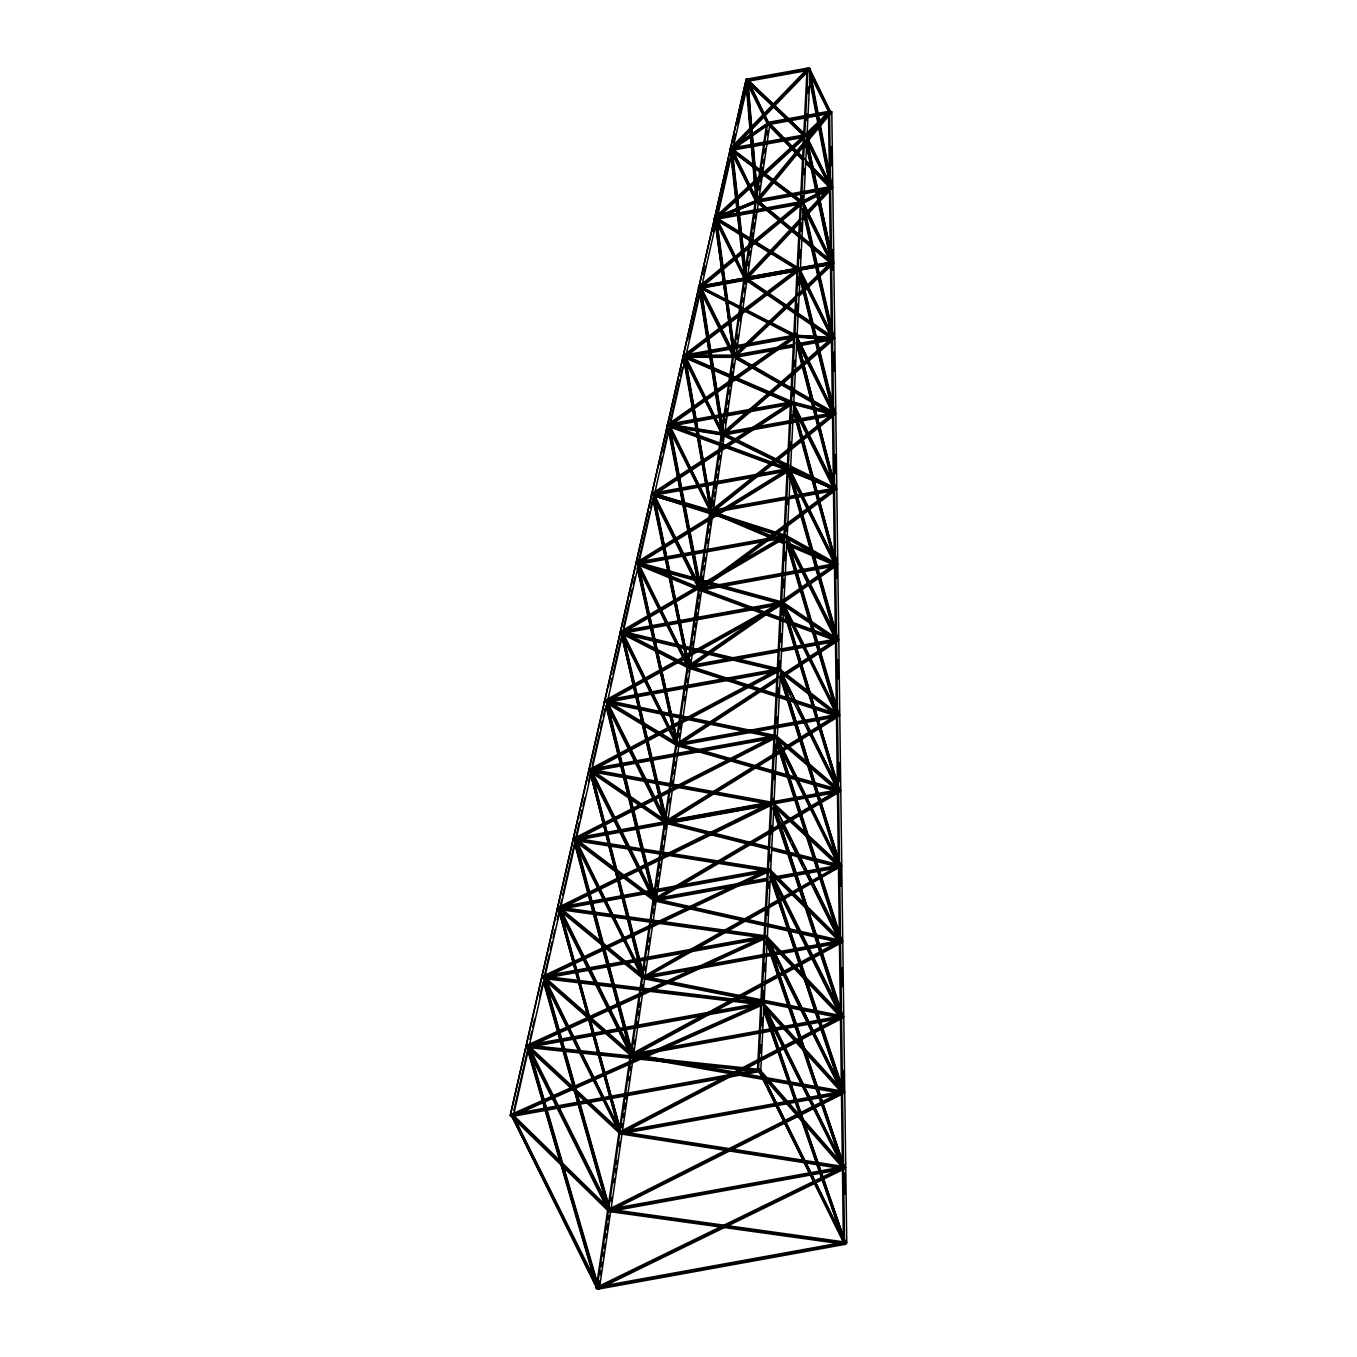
<?xml version="1.0" encoding="UTF-8"?>
<svg xmlns="http://www.w3.org/2000/svg" width="1357" height="1357" viewBox="0 0 1357 1357"><rect width="100%" height="100%" fill="white"/><g stroke="black" fill="none" stroke-linecap="round" stroke-linejoin="round"><path stroke-width="1.5" d="M806.991 69.478L808.077 67.85L810.316 68.715L760.785 1070.13L759.699 1071.759L757.46 1070.894L767.367 870.617L768.452 868.989L770.691 869.837L769.606 871.465M767.468 868.531L780.563 603.56L781.666 601.931L783.905 602.796M780.665 601.473L783.871 536.795L784.974 535.184L787.213 536.032L786.11 537.66M783.973 534.709L790.469 403.283L791.572 401.655L793.811 402.52L792.709 404.149M790.571 401.197L797.085 269.755L798.17 268.126L800.409 268.991M797.187 267.668L806.889 71.565M757.46 1070.894L758.546 1069.265L808.077 67.85M760.615 1052.981L761.04 1044.636M761.956 1025.858L762.38 1017.513M763.296 998.735L763.72 990.389M764.653 971.612L765.06 963.266M765.993 944.489L767.4 936.601L765.161 935.736L764.059 937.365M767.434 915.28L767.74 909.02M768.774 888.157L769.08 881.897M770.114 861.033L770.42 854.774M771.455 833.91L771.862 825.565M773.219 798.442L772.896 804.701L773.999 803.073L771.76 802.224L558.372 907.273L558.897 908.274L772.354 803.412L772.845 804.497M774.135 779.664L774.559 771.319M775.475 752.541L775.899 744.213M776.933 723.349L777.239 717.09M778.273 696.226L778.681 687.88M779.613 669.103L780.021 660.757M780.953 641.98L781.361 633.634M782.294 614.857L782.701 606.511M783.634 587.734L784.041 579.388M784.974 560.611L785.381 552.265M786.415 531.401L786.721 525.142M787.755 504.278L788.078 498.019M789.096 477.155L789.316 472.982M790.436 450.032L790.86 441.687M791.793 422.909L792.2 414.564M793.133 395.803L793.54 387.457M794.574 366.594L794.88 360.334M796.22 333.211L796.016 337.384L797.119 335.756L794.88 334.891L793.777 336.519M797.254 312.347L797.662 304.002M798.595 285.224L799.002 276.879M799.935 258.101L800.359 249.756M801.275 230.978L801.699 222.633M803.039 195.51L802.615 203.855L803.717 202.227L801.478 201.379L800.376 202.99M804.073 174.646L804.379 168.387M805.413 147.523L805.719 141.264M806.753 120.4L807.059 114.141M808.093 93.277L808.399 87.018M511.063 1116.065L512.607 1115.793L598.573 1288.472L597.029 1288.743L511.182 1114.86L558.422 1209.749M511.555 1115.386L511.691 1114.182L758.919 1069.367L759.326 1071.657L512.098 1116.472L511.555 1115.386L758.784 1070.571M512.098 1116.472L512.217 1115.267M526.72 1047.061L526.838 1045.857M558.049 909.054L558.168 907.867M589.498 769.86L589.379 771.064L589.362 769.69L590.889 769.385M605.544 701.382L605.663 700.178L778.731 668.797L778.596 670.002L605.544 701.382L606.087 702.451L779.139 671.087M620.709 633.057L620.827 631.853M636.484 562.85L636.365 564.054L637.909 563.766L689.492 667.39L638.977 564.461M636.874 563.376L636.993 562.171L785.33 535.286L785.211 536.49L636.874 563.376L637.417 564.444L783.684 537.932M597.029 1288.743L597.148 1287.556M597.538 1288.064L597.657 1286.86L844.885 1242.045L845.292 1244.335L598.064 1289.15L597.538 1288.064L844.766 1243.249M699.143 286.836L699.025 288.04L700.568 287.769M699.534 287.362L699.652 286.157L798.544 268.228L798.425 269.432L699.534 287.362L700.059 288.447L796.898 270.891M598.064 1289.15L598.2 1287.946M528.263 1046.79L609.938 1210.834L608.394 1211.122L608.513 1209.918M608.903 1210.427L609.022 1209.24L843.884 1166.647L844.308 1168.937L609.429 1211.513L608.903 1210.427L843.766 1167.851M546.159 985.64L619.759 1133.485L621.302 1133.197L544.988 978.482M632.158 1056.238L631.751 1053.965L660.876 1048.673M730.354 150.033L730.473 148.829M665.727 822.257L665.846 821.053L763.838 803.293M623.491 638.672L676.583 745.298L678.127 745.01L623.304 633.448M746.011 81.047L747.673 79.554M808.976 69.037L808.45 67.952L746.638 79.164L746.52 80.351L808.331 69.156M700.348 590.431L699.941 588.141L833.86 563.867M723.077 435.156L722.67 432.866L831.858 413.071M684.301 358.943L722.043 434.749L723.586 434.477L685.963 357.451M768.011 123.538L768.13 122.334L829.941 111.121L829.822 112.326L768.011 123.538L768.554 124.607M746.944 82.913L767.502 124.216L769.046 123.928L749.556 83.303M807.941 68.63L809.484 68.359L830.857 112.733L809.366 69.546M761.158 1074.574L758.309 1069.876L759.869 1069.621L845.801 1243.657L844.258 1243.928L758.41 1070.045M759.326 1071.657L759.445 1070.452M845.801 1243.657L759.954 1069.774L844.834 1166.918L844.902 1168.428L843.342 1168.682L763.94 1077.763M834.334 414.988L833.927 412.698M834.843 414.309L796.271 335.4L834.843 414.309L833.3 414.58L797.441 342.558M834.301 489.979L835.963 488.503L792.98 402.164M790.792 475.985L835.284 565.377L836.828 565.089L790.605 470.777M837.32 641.166L836.913 638.893M839.83 791.284L779.766 669.205L839.83 791.284L838.287 791.555L780.92 676.346M773.643 879.438L840.322 867.36L839.898 865.071L773.236 877.165M778.528 744.959L839.271 866.953L840.814 866.682L776.458 735.969M774.694 954.836L841.306 942.759L840.899 940.469M841.272 1017.75L842.934 1016.257L769.86 869.481M843.817 1092.86L766.552 936.245L843.817 1092.86L842.256 1093.148L767.723 943.42M764.398 1010.151L843.257 1168.53L844.8 1168.258L763.262 1003.01M845.292 1244.335L845.428 1243.131M842.714 1169.768L598.369 1289.048L596.215 1288.217L607.58 1210.58L608.631 1209.308L610.871 1210.156M608.173 1206.492L618.945 1132.942M619.844 1126.819L630.31 1055.305M630.903 1051.234L641.674 977.685L685.048 952.546M642.573 971.544L664.404 822.41M665.303 816.269L675.769 744.772M676.956 736.597L687.134 667.135M688.033 660.995L698.499 589.498L700.738 590.363M699.991 579.286L721.229 434.223L722.297 432.934L724.536 433.799L732.305 380.672M722.433 426.047L733.187 352.498M734.086 346.374L743.653 281.001M745.163 270.772L755.323 201.311L756.392 200.039L758.631 200.887M756.222 195.187L766.383 125.726M597.572 1284.892L631.361 1054.033L840.56 940.588L842.765 941.215L841.679 942.674M631.667 1051.98L654.091 898.758L838.524 789.825L837.456 791.216L838.355 860.321M654.396 896.723L665.167 823.156M665.456 821.121L687.897 667.898M699.262 590.261L688.203 665.846L690.425 666.711L679.365 742.296M710.627 512.624L699.567 588.209L701.79 589.074L690.73 664.659M711.221 508.536L733.662 355.297L735.901 356.162M733.95 353.261L767.757 122.401L769.996 123.25L762.804 172.288M599.048 1284.994L599.641 1280.906M600.54 1274.783L601.134 1270.695M601.745 1266.607L602.338 1262.519M603.237 1256.395L603.831 1252.307M604.425 1248.219L605.035 1244.132M605.934 1238.008L606.528 1233.92M607.122 1229.832L608.021 1223.709M608.615 1219.621L609.225 1215.533M611.312 1201.233L611.905 1197.145M614.009 1182.846L614.602 1178.758M615.501 1172.618L616.095 1168.547M616.689 1164.459L617.299 1160.371M619.386 1146.071L619.979 1141.983M622.083 1127.684L622.676 1123.596M623.575 1117.456L624.169 1113.385M624.763 1109.297L625.662 1103.156M626.272 1099.068L626.866 1094.997M628.953 1080.681L629.563 1076.61M630.445 1070.469L631.056 1066.381M633.142 1052.082L633.736 1047.994M634.347 1043.906L634.94 1039.835M637.027 1025.519L637.637 1021.448M638.519 1015.307L639.13 1011.219M639.724 1007.131L640.317 1003.06M642.421 988.744L643.014 984.656M645.101 970.357L645.711 966.269M648.103 949.934L648.697 945.846M649.291 941.758L649.884 937.67M653.48 913.159L654.074 909.071M654.685 904.983L654.685 899.759L839.118 790.741M656.177 894.772L656.771 890.684M657.365 886.596L658.264 880.472M658.857 876.385L659.468 872.297M660.062 868.209L660.655 864.121M662.759 849.821L663.352 845.733M664.252 839.61L664.845 835.522M665.744 829.398L666.338 825.31M591.058 770.946L665.167 821.63L666.728 821.256L667.542 817.135M669.629 802.835L670.222 798.747M672.326 784.448L672.919 780.36M673.818 774.236L674.412 770.148M675.023 766.06L675.616 761.972M679.195 737.462L679.806 733.374M680.4 729.286L681.299 723.145M684.59 700.687L685.183 696.599M686.082 690.459L686.676 686.371M687.27 682.3L687.88 678.212M688.779 672.071L690.425 666.711M689.967 663.912L690.56 659.824M692.664 645.525L693.257 641.437M694.156 635.297L694.75 631.209M695.361 627.138L695.954 623.05M696.853 616.909L697.447 612.821M698.041 608.75L698.94 602.61M699.534 598.522L700.144 594.434M702.231 580.134L702.824 576.047M703.723 569.923L704.334 565.835M704.928 561.747L705.521 557.659M707.608 543.36L708.218 539.272M709.117 533.148L709.711 529.06M710.305 524.972L710.898 520.884M713.002 506.585L713.901 500.462M714.494 496.374L715.088 492.286M715.699 488.198L716.292 484.11M717.191 477.986L717.785 473.898M718.379 469.81L718.973 465.722M719.872 459.599L720.482 455.511M721.381 449.388L721.975 445.3M722.569 441.212L723.468 435.088M725.266 422.824L725.859 418.736M726.758 412.613L727.352 408.525M727.946 404.437L728.556 400.349M729.455 394.225L730.049 390.137M730.643 386.05L731.236 381.962M732.135 375.838L732.746 371.75M733.34 367.662L733.933 363.574M736.037 349.275L736.919 343.151M737.529 339.063L738.123 334.975M740.21 320.676L740.82 316.588M742.907 302.289L743.5 298.201M744.399 292.077L744.993 287.989M745.604 283.901L746.197 279.813M748.284 265.514L748.894 261.426M749.793 255.303L750.387 251.215M752.473 236.898L753.084 232.827M753.678 228.739L754.577 222.599M755.17 218.511L755.764 214.44M759.36 189.912L759.954 185.824M760.548 181.736L761.158 177.665M762.04 171.525L762.651 167.437M763.245 163.349L763.838 159.278M764.737 153.137L765.331 149.049M767.434 134.75L768.028 130.662M622.541 1130.483L633.312 1056.933M633.906 1052.845L656.33 899.623M656.635 897.571L667.407 824.021M668 819.933L679.06 744.348L678.008 745.621M702.4 584.986L712.866 513.472M724.231 435.851L713.154 511.436L712.103 512.725M732.899 376.601L746.961 280.577M747.266 278.524L752.049 245.838M752.643 241.75L762.21 176.376M512.454 1116.574L510.249 1115.539L746.282 79.045L748.487 80.08L686.303 354.058M510.249 1115.539L746.282 79.045M513.845 1110.484L528.127 1047.57M529.959 1039.445L531.808 1031.337M532.724 1027.266L534.573 1019.158M539.645 996.835L542.868 982.621M544.7 974.513L549.314 954.208M550.23 950.154L552.078 942.029M552.994 937.975L554.843 929.867M557.15 919.707L558.982 911.599M559.915 907.528L561.747 899.42M562.663 895.366L575.114 840.56M576.03 836.506L579.252 822.291M580.185 818.237L582.017 810.112M582.95 806.058L584.782 797.95M588.463 781.7L590.312 773.592M592.161 765.467L599.523 733.001M600.456 728.946L602.287 720.821M603.22 716.767L605.052 708.642M610.124 686.32L611.973 678.212M612.889 674.141L621.642 635.585M623.491 627.46L629.478 601.083M630.394 597.029L632.243 588.904M633.159 584.85L635.008 576.725M638.689 560.492L649.749 511.793M650.665 507.722L652.513 499.613M660.333 465.112L662.182 456.987M663.098 452.933L668.628 428.575M670.019 422.485L679.687 379.875M680.603 375.821L682.452 367.696M683.368 363.642L684.301 359.571M688.898 339.284L700.416 288.549M703.638 274.335L705.487 266.226M713.324 231.725L716.089 219.546M717.005 215.492L729.896 158.667M733.594 142.417L735.426 134.309M737.733 124.166L747.419 81.539M513.998 1113.079L576.199 839.101L573.977 838.066L572.891 839.542M576.657 837.065L591.856 770.097L589.65 769.08L588.565 770.539M592.314 768.062L607.529 701.094L605.307 700.076L604.221 701.535M607.987 699.076L670.171 425.097L667.966 424.062L666.881 425.521M670.629 423.062L685.845 356.094L683.623 355.059L682.537 356.518M526.923 1046.077L528.195 1046.569M528.772 1048.588L598.488 1288.251L597.233 1287.776M608.598 1210.139L609.853 1210.597L543.852 977.549L542.291 977.803M763.567 1010.253L844.173 1243.707L845.699 1243.402L763.346 1003.23M559.813 907.85L621.218 1132.959L619.657 1133.197L558.253 908.104M844.699 1168.004L766.654 936.483L844.699 1168.004L843.172 1168.309M842.171 1092.894L844.037 1091.91L769.962 869.735M640.809 971.731L589.583 770.131M642.387 977.888L644.27 977.04L591.686 771.946M758.495 1070.588L759.157 1069.35L527.602 1045.178L526.94 1046.4L758.495 1070.588L759.072 1071.657L759.733 1070.436M842.697 1017.173L773.269 802.988L843.036 1016.529L841.153 1017.496M608.648 1210.444L609.31 1209.223L845.174 1242.045L845.004 1244.335L609.14 1211.53L608.648 1210.444L844.512 1243.249M845.004 1244.335L845.682 1243.131M843.494 1167.851L619.996 1132.79L620.488 1133.892L843.986 1168.937L844.19 1166.647L620.692 1131.585M765.789 935.838L765.077 937.059L558.236 908.393L558.948 907.171L765.789 935.838L766.366 936.907M631.836 1056.238L632.074 1053.948L669.34 1060.529M663.641 816.388L620.929 632.175M655.329 899.776L654.532 900.963L838.897 942.284M840.95 942.742L841.255 940.469M773.456 737.411L605.765 702.451L605.171 701.382L605.985 700.178L775.746 735.562L775.525 737.852M809.23 70.343L810.316 68.715M803.683 136.243L804.786 134.614L807.025 135.463M787.179 470.048L788.264 468.419L790.503 469.268M777.273 670.324L778.358 668.696L780.597 669.561L779.512 671.189M773.965 737.088L775.068 735.46L777.307 736.325M770.657 803.853L771.76 802.224L772.354 803.412M760.751 1004.129L761.854 1002.501L764.093 1003.366L762.99 1004.994M665.405 822.24L666.219 821.053L838.236 864.562M839.932 867.344L840.288 865.087M729.54 149.524L730.626 148.049L732.831 149.083M713.867 218.511L714.952 217.052L717.175 218.087M698.21 287.514L699.296 286.056L701.501 287.09M828.482 112.648L829.568 111.189L831.807 111.868L846.751 1242.808L845.665 1244.267L843.426 1243.572L844.512 1242.113L841.527 1015.935L843.766 1016.614M830.721 113.343L831.807 111.868M831.722 188.725L832.808 187.266M651.224 494.525L652.293 493.066L654.515 494.084M832.723 264.123L833.809 262.664L831.553 261.986L830.467 263.445L831.298 326.274M635.551 563.528L636.637 562.069L638.842 563.087M833.724 339.521L834.792 338.063L832.553 337.384L831.468 338.843L832.333 403.758M619.895 632.532L620.98 631.073L623.185 632.091M834.708 414.92L835.793 413.461L833.554 412.765L832.469 414.224L833.351 481.243M835.708 490.318L836.794 488.842M557.235 908.545L558.321 907.07L560.526 908.104L559.44 909.563M836.709 565.699L837.795 564.241M541.579 977.532L542.647 976.073L544.869 977.108L543.784 978.567M525.905 1046.535L526.991 1045.077L529.196 1046.111M837.693 641.098L838.779 639.639L836.54 638.96L837.506 712.255M838.694 716.496L839.779 715.037L837.54 714.359L836.455 715.817L837.337 782.836M839.695 791.894L840.78 790.436M841.662 942.623L840.56 940.588L839.44 941.995L840.356 1011.118M844.766 1092.012L609.174 1210.342L609.751 1211.411M844.682 1168.869L845.767 1167.41L843.511 1166.732L842.426 1168.19L843.375 1239.399M838.338 714.308L837.422 715.461L688.084 666.949L688.559 668.034L722.416 679.043M756.748 201.43L756.07 200.378L803.972 142.231M806.635 138.991L817.27 126.065M823.92 117.991L829.246 111.528L830.823 111.376L831.061 112.97L806.262 136.565M756.07 200.378L757.206 200.785L804.65 143.265M807.754 139.398L830.365 111.936L831.044 112.987M759.208 200.225L804.447 145.301M808.433 140.45L829.721 114.616M766.688 123.674L767.757 122.401M768.927 124.539L769.996 123.25M732.593 356.586L733.662 355.297M653.039 900.047L654.091 898.758M621.184 1133.807L622.235 1132.518L599.506 1287.793L597.267 1286.945L596.215 1288.217M837.371 638.91L836.879 641.149M837.15 715.834L839.084 715.02L786.5 536.015M746.197 276.404L799.85 219.291M802.75 216.204L830.297 186.876M745.807 278.473L829.89 188.928M747.911 277.981L800.104 222.412M803.005 219.325L829.093 191.524M730.778 149.558L730.388 148.473L807.856 68.257M733.696 146.539L755.628 123.843M771.709 107.186L795.1 82.981M807.602 70.343L731.593 149.033L730.388 148.473M733.442 148.625L807.992 71.446M791.47 335.315L698.991 287.345L700.093 286.208L793.794 334.076M734.968 354.092L831.332 262.223L832.944 263.886M733.442 355.551L734.408 356.145L795.592 297.828M798.662 294.91L830.772 264.293M749.369 342.015L766.196 325.985M778.426 314.315L795.253 298.269M807.5 286.615L824.327 270.569M738.106 354.296L796.237 298.879M799.29 295.962L831.417 265.344M807.347 132.375L829.229 111.562L830.365 111.936M830.823 111.376L806.024 134.971L804.43 135.14M806.143 135.361L810.519 131.188M822.189 120.094L828.024 114.548M834.47 412.782L833.351 413.817L733.458 356.348L734.595 355.313L832.655 411.731M718.26 215.678L726.012 208.571M733.764 201.464L743.042 192.948M747.69 188.674L758.546 178.734M766.281 171.627L775.576 163.094M780.224 158.82L791.063 148.88M798.815 141.773L803.463 137.498M806.109 136.718L805.702 135.632L715.868 218.07L714.749 217.425L804.582 134.988L806.38 135.683M717.836 217.748L804.565 138.143M730.897 150.356L730.253 149.304L731.457 148.235L800.647 200.293M802.326 201.548L801.122 202.617L730.253 149.304M722.111 433.137L832.367 337.588L833.283 338.249L723.027 433.816M729.133 428.659L735.528 423.13M740.311 418.974L745.112 414.818M749.895 410.662L756.29 405.115M761.09 400.96L765.874 396.804M770.674 392.648L777.069 387.118M781.869 382.962L786.653 378.807M794.642 371.886L797.848 369.104M801.037 366.339L807.432 360.792M810.621 358.027L817.016 352.498M821.816 348.342L826.6 344.186M725.249 433.494L832.299 340.709M699.55 287.497L699.126 286.395L801.325 201.718L802.343 202.414M800.732 203.771L700.144 287.107L699.126 286.395M702.214 286.853L801.156 204.856M712.442 509.435L833.402 412.952L834.86 414.75M711.628 511.487L834.25 413.681M716.377 507.84L721.347 503.888M724.655 501.242L727.963 498.596M731.287 495.95L734.595 493.303M737.92 490.657L741.227 488.028M744.535 485.382L747.86 482.736M757.8 474.797L771.047 464.23M777.68 458.937L780.987 456.308M784.312 453.662L787.62 451.016M797.56 443.077L800.884 440.448M804.192 437.802L807.5 435.156M810.824 432.51L814.132 429.864M820.764 424.588L832.367 415.327M712.238 512.556L833.198 416.073M687.304 353.923L700.789 343.694M709.202 337.299L729.421 321.948M742.907 311.737L763.126 296.386M771.539 289.991L796.813 270.823M688.253 354.669L797.763 271.587M706.2 583.357L699.449 588.361L700.229 589.142L835.217 489.097M712.951 578.353L832.74 489.572M704.215 587.717L770.03 538.933M773.388 536.439L834.131 491.421M830.925 260.697L757.41 200.09L756.12 201.023L831.298 262.97L832.57 262.037L832.977 263.139M668.322 425.453L667.865 424.351L794.778 335.179L796.118 337.079M793.947 337.198L668.747 425.165L667.865 424.351M672.631 423.842L794.388 338.283M736.953 144.012L768.842 122.503L830.162 185.18M733.374 147.15L768.842 122.503L769.215 123.589M737.428 145.572L766.145 125.607M733.849 148.71L769.317 124.064L768.842 122.503L767.468 123.351L767.858 124.454M688.118 665.965L760.921 615.433M764.381 613.025L774.796 605.799M779.987 602.186L835.454 563.681M688.847 666.796L770.318 610.243M784.176 600.625L836.183 564.512M692.918 665.456L777.849 606.494M783.057 602.881L836.794 565.581M791.504 401.926L652.225 493.337L653.039 494.185L792.318 402.775M657.025 492.964L791.012 405.031M678.534 742.449L778.562 676.973M783.837 673.53L834.725 640.216M777.493 678.975L677.465 744.45L678.059 745.519L776.34 681.197M782.752 675.532L837.167 639.927L837.761 640.996M679.128 743.5L751.083 696.412M756.358 692.969L759.869 690.662M765.127 687.219L775.661 680.332M782.684 675.735L787.942 672.292M793.2 668.848L798.476 665.405M803.734 661.962L807.245 659.655M812.504 656.211L833.571 642.421M781.598 677.754L835.997 642.149M778.986 752.032L666.066 822.105L665.439 821.206L837.506 714.444L838.134 715.343L782.582 749.81M668.458 822.071L836.93 717.514M637.061 563.409L636.586 562.324L788.23 468.674L789.452 470.642M788.977 469.556L637.349 563.206L636.586 562.324M641.386 562.086L787.671 471.744M658.891 898.69L837.897 792.878M627.596 630.123L784.312 538.492M688.728 950.46L765.976 906.798M769.656 904.712L839.542 865.206L840.678 867.225L840.933 886.138M840.085 866.156L643.303 977.396L642.743 976.463L644.965 977.261L643.913 978.533L765.28 909.852M645.186 976.48L648.85 974.411M654.379 971.29L667.254 964.013M670.918 961.926L681.96 955.684M687.473 952.58L698.516 946.338M702.197 944.251L713.222 938.009M716.903 935.94L722.416 932.819M726.097 930.732L729.778 928.663M733.458 926.577L744.484 920.334M748.165 918.265L775.763 902.659M781.276 899.555L797.831 890.192M801.495 888.106L807.025 884.985M812.538 881.88L816.219 879.794M821.731 876.673L838.287 867.31M768.961 907.765L841.781 865.834L839.525 865.138L838.439 866.597L839.338 933.616M605.307 700.297L781.666 602.169L782.327 603.102L605.968 701.23L605.307 700.297L605.782 701.399M611.956 699.262L780.97 605.222M761.481 984.741L631.921 1055.051L632.515 1056.119M841.069 941.554L765.195 982.739L781.903 973.8M641.25 1050.131L672.716 1033.05M676.414 1031.049L687.507 1025.027M696.769 1020.006L702.315 1016.987M711.577 1011.966L717.124 1008.946M726.385 1003.926L737.496 997.904M744.891 993.884L757.851 986.861M785.618 971.799L793.014 967.778M800.409 963.758L815.218 955.718M818.933 953.717L830.026 947.695M634.364 1055.118L839.813 943.641M596.368 768.35L777.612 671.952M620.064 1131.704L841.561 1015.986M626.272 1129.838L650.665 1117.082M654.43 1115.132L665.693 1109.246M675.074 1104.344L699.483 1091.588M714.494 1083.734L731.389 1074.914M735.155 1072.946L738.903 1070.995M742.652 1069.028L753.915 1063.142M763.312 1058.239L787.705 1045.484M802.733 1037.647L819.628 1028.827M823.377 1026.859L827.125 1024.891M836.523 1019.989L840.271 1018.021M626.764 1130.822L731.881 1075.897M737.513 1072.963L840.763 1019.005M802.954 200.972L830.23 186.944M801.02 202.838L828.652 189.505M574.588 839.271L775.678 736.647L775.101 735.664L574.011 838.287L575.08 840.356M580.711 837.473L776.153 737.733M626.255 1201.844L635.687 1197.095M645.118 1192.328L694.156 1167.597M703.588 1162.847L713.019 1158.081M733.764 1147.615L737.529 1145.715M746.961 1140.966L762.057 1133.349M771.488 1128.583L780.92 1123.833M790.351 1119.067L797.899 1115.267M801.665 1113.368L839.389 1094.336M615.399 1208.561L798.357 1116.268M802.123 1114.368L841.73 1094.387M559.389 909.36L770.946 805.43M844.02 1167.766L597.792 1287.98L597.351 1286.962L843.596 1166.749L844.597 1168.835M607.41 1283.417L616.875 1278.786M626.34 1274.172L645.287 1264.928M654.753 1260.297L664.218 1255.666M673.7 1251.052L698.312 1239.026M707.794 1234.412L717.259 1229.781M728.624 1224.235L736.206 1220.537M739.989 1218.688L764.619 1206.661M774.084 1202.048L783.549 1197.417M798.713 1190.021L811.961 1183.541M827.125 1176.146L836.591 1171.532M543.716 978.363L767.604 872.178M699.262 287.328L700.449 287.277M721.89 434.206L723.858 433.816L701.162 289.177M528.043 1047.383L764.296 938.925M762.888 1004.808L512.369 1116.387L511.419 1114.267L761.956 1002.687L762.397 1003.722L511.86 1115.301M720.211 215.339L757.511 200.124L757.935 201.718L722.128 216.56M719.838 215.763L757.511 200.124M724.401 215.373L756.426 202.074L756.019 200.497M833.13 414.122L835.132 413.58L799.748 269.11L797.746 269.653M731.694 148.337L730.202 148.71L730.677 150.271M830.094 187.775L832.197 187.537L809.705 68.97M804.311 136.039L805.821 135.666M714.562 217.697L716.055 217.324M700.433 286.327L698.923 286.683L699.279 288.278M803.073 202.38L834.165 338.215L832.112 338.673L802.445 209.012M683.266 355.67L684.793 355.33L685.115 356.942M689.271 356.942L735.155 357.01L734.832 355.398L697.871 355.687M667.627 424.673L669.137 424.334M675.701 426.946L723.773 434.647L723.485 433.036L717.802 432.713M651.971 493.677L653.497 493.337M787.857 470.031L789.384 469.709L837.659 640.08M637.841 562.358L636.331 562.68L636.552 564.275L638.078 563.935L701.026 589.922L699.5 590.244L640.368 565.835M699.279 588.65L700.789 588.327L641.657 563.918M784.567 536.829L786.093 536.507L838.677 715.512M622.201 631.361L620.675 631.683L620.878 633.261M622.405 632.939L689.644 667.542L689.441 665.965L687.914 666.287L680.451 662.453M781.276 603.611L782.802 603.288M605.018 700.687L606.545 700.365M605.205 702.264L606.732 701.942L678.263 745.18L678.093 743.619L610.124 702.536M678.263 745.18L676.753 745.502L606.986 703.333M774.677 737.173L776.221 736.851M771.387 803.955L772.913 803.632M559.576 907.392L558.049 907.714L558.185 909.241M642.489 976.853L644.015 976.531L644.151 978.075L559.712 908.936M631.141 1054.491L632.667 1054.185L545.514 977.786M544.089 979.635L631.242 1056.017L632.786 1055.712L544.038 977.939M528.263 1045.416L526.737 1045.721L526.838 1047.231M512.607 1114.419L511.08 1114.725L511.165 1116.234L608.513 1211.275L608.411 1209.766L609.938 1209.46L514.116 1115.878M511.165 1116.234L512.709 1115.929L610.039 1210.97M529.824 1046.858L621.302 1131.823L621.404 1133.332L619.878 1133.655L529.942 1050.114M715.105 222.633L733.645 356.433M799.816 268.296L831.247 262.342M799.426 268.465L832.825 262.138L833.045 263.767L799.646 270.077M704.588 285.547L746.18 277.761L746.537 279.355L702.875 287.531M749.115 81.064L806.804 70.615M830.976 111.528L829.432 111.8L812.622 78.011M770.606 124.233L828.296 113.784M739.752 147.743L743.873 146.997M747.995 146.251L752.117 145.504M762.413 143.638L766.535 142.892M770.657 142.146L774.779 141.399M778.901 140.653L783.023 139.907M793.319 138.041L797.441 137.278M733.458 150.067L803.497 137.362M828.873 186.893L756.765 199.971L756.646 201.158L830.806 187.724M757.189 202.244L800.443 194.407M804.565 193.661L825.175 189.912M717.785 219.071L798.137 204.5M745.4 277.591L794.846 268.635M798.968 267.889L831.926 261.918L831.807 263.122L800.901 268.72M745.281 278.796L755.578 276.93M758.292 276.438L763.821 275.437M774.118 273.571L778.24 272.825M788.536 270.959L792.658 270.213M747.877 279.508L795.27 270.925M799.375 270.179L828.228 264.937M686.455 357.078L793.591 337.656M793.777 344.407L734.035 355.229L733.916 356.433L793.658 345.611M797.899 343.66L832.927 337.299L832.808 338.504L799.85 344.491M734.459 357.519L794.201 346.68M800.376 345.56L829.229 340.336M791.928 401.757L668.322 424.164L668.204 425.369L791.81 402.961M670.799 426.081L790.283 404.42M722.552 434.07L833.809 413.902M725.147 434.783L832.282 415.361M657.195 494.711L782.87 471.914M711.305 510.503L785.482 497.069M789.587 496.323L832.859 488.469M711.187 511.708L834.792 489.3L835.335 490.386M713.782 512.42L719.956 511.301M724.078 510.554L833.283 490.759M699.822 589.345L835.793 564.699L836.336 565.767L704.47 589.684M699.313 590.024L700.857 589.752L654.498 496.628M621.743 633.448L778.324 605.069M688.576 665.778L834.86 639.266M688.457 666.982L836.794 640.097M688.983 668.068L777.578 652.005M781.7 651.258L833.215 641.912M605.035 702.061L606.579 701.773L665.829 820.764M677.211 743.415L837.914 714.291L837.795 715.478L753.322 730.795M749.2 731.542L677.092 744.62L677.618 745.705L836.268 716.937M594.587 770.708L775.848 737.852M768.011 802.53L838.897 789.672M669.9 821.494L680.315 819.611M684.488 818.848L694.92 816.965M699.076 816.202L703.248 815.455M713.68 813.555L717.853 812.809M722.026 812.046L732.441 810.163M736.614 809.4L763.72 804.497M772.065 802.971L838.779 790.877L839.321 791.962M678.771 821.07L697.532 817.66M701.705 816.914L712.137 815.014M716.309 814.268L764.262 805.566M772.591 804.056L835.149 792.709M581 839.321L766.298 805.736M559.084 909.461L767.146 871.737M654.481 898.69L739.904 883.203M744.06 882.44L766.976 878.284M654.362 899.895L766.858 879.489M773.117 878.369L839.779 866.275M654.888 900.963L731.983 887.003M736.156 886.24L767.4 880.574M543.428 978.465L763.855 938.501M838.813 940.842L643.116 976.328L642.997 977.532L840.78 941.673M840.271 942.352L841.815 942.063L773.066 802.564L840.831 865.308L840.933 866.869L839.372 867.123L774.677 807.211M649.782 977.481L693.495 969.543M697.668 968.796L770.522 955.582M527.771 1047.468L762.634 1004.892M665.032 1047.926L839.813 1016.24M631.633 1055.169L841.764 1017.072L842.307 1018.14L657.127 1051.709M631.124 1055.848L632.667 1055.559L559.593 908.783M636.331 1055.492L650.885 1052.845M758.292 1071.25L759.835 1070.978M620.386 1131.602L842.884 1091.265M839.152 1094.302L620.794 1133.875L620.268 1132.807L842.765 1092.47L843.308 1093.538M758.376 1071.385L759.937 1071.131L844.902 1168.428M557.948 908.783L559.508 908.528L621.218 1132.959M842.918 1017.648L766.552 937.636L766.468 936.093L842.833 1016.122L842.918 1017.648L841.357 1017.903L769.317 942.403M631.022 1055.542L632.583 1055.305L575.164 839.525M589.26 770.742L590.838 770.505L643.947 977.651M604.934 701.722L606.494 701.484L655.295 899.996L653.735 900.234M776.357 735.799L839.83 789.91L839.949 791.487L838.389 791.725L776.492 738.954M620.59 632.701L622.151 632.447L666.66 822.342M781.378 602.508L782.955 602.271L837.829 639.113M651.903 494.627L653.463 494.406L689.39 667.016L654.261 496.034L680.552 503.651M786.246 535.506L836.828 563.715L836.981 565.326L835.42 565.547L786.636 538.339M667.559 425.589L669.137 425.369M789.537 468.742L835.827 488.316L835.997 489.928L790.062 471.388M699.177 589.566L700.755 589.345L669.527 427.438M733.255 356.518L734.832 356.314L716.394 220.326M744.382 276.726L730.202 149.372L731.779 149.185M744.62 278.813L746.604 278.66L732.407 151.305M747.453 80.114L745.858 80.3L804.379 135.836L805.651 134.818L747.147 79.266L746.248 80.47M746.384 86.543L755.985 201.107L757.969 201.107L748.012 82.37M691.035 355.347L734.832 355.398M687.762 357.281L733.645 357.349M796.644 335.552L800.834 335.824M805.023 336.078L823.869 337.231M828.058 337.486L832.248 337.74M796.847 337.181L832.452 339.369M530.282 1046.468L534.488 1046.909M542.919 1047.791L549.229 1048.435M557.642 1049.317L561.866 1049.758M570.279 1050.64L574.486 1051.081M582.916 1051.963L589.226 1052.625M595.536 1053.286L599.743 1053.711M608.173 1054.593L614.484 1055.254M622.914 1056.136L627.121 1056.577M633.431 1057.239L637.637 1057.68M648.171 1058.782L652.378 1059.206M660.791 1060.088L665.015 1060.529M673.428 1061.411L679.738 1062.073M686.065 1062.735L692.375 1063.396M698.685 1064.058L705.012 1064.719M713.426 1065.584L717.632 1066.025M726.063 1066.907L730.27 1067.348M738.683 1068.23L745.01 1068.892M751.32 1069.553L755.527 1069.995M527.517 1047.485L752.762 1070.995M556.37 978.753L560.56 979.262M566.819 980.008L570.992 980.517M577.251 981.264L583.51 982.027M589.786 982.773L593.959 983.282M600.218 984.046L604.391 984.537M610.65 985.301L616.926 986.047M623.185 986.81L627.358 987.302M633.617 988.066L637.79 988.574M656.584 990.831L660.757 991.339M669.12 992.34L673.293 992.849M679.552 993.595L683.724 994.104M689.984 994.851L696.26 995.614M702.519 996.377L706.692 996.869M712.951 997.632L717.124 998.124M723.383 998.888L729.659 999.634M735.918 1000.397L740.091 1000.906M746.35 1001.653L750.523 1002.161M543.156 978.482L758.19 1004.401M567.888 909.394L572.06 909.987M578.336 910.852L582.509 911.429M586.699 912.006L592.958 912.871M597.131 913.448L601.321 914.024M607.58 914.906L611.77 915.483M615.942 916.06L620.115 916.637M626.391 917.502L630.564 918.078M636.84 918.96L641.013 919.537M647.289 920.402L651.462 920.979M655.635 921.556L659.824 922.132M666.083 923.014L670.256 923.591M674.446 924.168L680.705 925.033M695.344 927.068L699.517 927.645M705.776 928.51L709.965 929.087M714.138 929.664L718.311 930.24M724.587 931.123L728.76 931.699M735.036 932.564L739.209 933.141M743.399 933.718L747.571 934.294M753.83 935.177L758.02 935.753M558.813 909.478L759.394 937.263M611.905 1210.597L616.078 1211.173M622.337 1212.055L626.51 1212.632M630.683 1213.209L634.855 1213.786M641.115 1214.668L647.391 1215.533M651.564 1216.109L655.736 1216.703M661.995 1217.568L666.168 1218.145M670.341 1218.739L674.514 1219.315M680.773 1220.18L684.963 1220.757M689.135 1221.351L693.308 1221.928M701.654 1223.081L705.827 1223.675M709.999 1224.251L714.172 1224.828M728.794 1226.864L732.967 1227.44M739.226 1228.322L743.399 1228.899M749.658 1229.764L753.83 1230.341M760.09 1231.223L764.279 1231.8M768.452 1232.377L772.625 1232.97M778.884 1233.835L783.057 1234.412M787.23 1234.989L791.402 1235.582M797.662 1236.448L801.851 1237.024M808.11 1237.906L812.283 1238.483M826.888 1240.519L831.061 1241.095M625.373 1133.332L629.546 1133.994M633.719 1134.639L637.892 1135.3M642.082 1135.945L646.254 1136.606M650.427 1137.268L654.617 1137.912M660.876 1138.896L665.049 1139.558M669.238 1140.219L673.411 1140.864M685.947 1142.831L690.119 1143.493M694.292 1144.138L698.482 1144.799M702.655 1145.461L706.827 1146.105M711 1146.767L715.19 1147.411M719.363 1148.073L723.535 1148.734M738.157 1151.024L742.347 1151.686M746.52 1152.33L750.692 1152.992M754.865 1153.637L759.055 1154.298M763.228 1154.96L767.4 1155.604M779.936 1157.572L784.109 1158.233M788.298 1158.895L792.471 1159.54M798.73 1160.523L802.92 1161.185M807.093 1161.829L811.265 1162.491M823.801 1164.459L827.974 1165.12M832.163 1165.765L836.336 1166.426M673.326 425.012L723.485 433.036M675.99 426.013L688.525 428.015M692.715 428.693L696.887 429.355M701.077 430.033L705.25 430.695M709.44 431.373L713.612 432.035M670.002 426.607L674.192 427.285M678.364 427.947L722.263 434.986M581.491 840.237L585.664 840.899M589.854 841.561L594.027 842.239M598.216 842.901L602.389 843.562M606.579 844.224L610.769 844.885M614.942 845.564L619.131 846.225M623.304 846.887L627.494 847.548M631.667 848.21L635.856 848.871M648.409 850.873L652.581 851.534M656.771 852.196L660.944 852.875M675.582 855.198L679.772 855.86M683.945 856.521L688.135 857.183M692.324 857.845L696.497 858.523M700.687 859.185L704.86 859.846M709.049 860.508L713.222 861.169M717.412 861.848L721.602 862.509M725.774 863.171L729.964 863.832M734.137 864.494L738.327 865.155M742.5 865.834L746.689 866.495M574.469 840.458L762.668 870.38M673.479 1061.276L679.687 1062.361M683.826 1063.091L741.787 1073.336M745.926 1074.066L762.481 1077M766.62 1077.729L841.153 1090.892M636.704 1055.78L640.843 1056.509M659.485 1059.8L663.624 1060.529M698.804 1066.738L702.943 1067.467M707.082 1068.213L711.221 1068.943M715.36 1069.672L725.724 1071.504M738.14 1073.692L742.279 1074.422M752.626 1076.254L756.765 1076.983M775.39 1080.274L779.546 1081.003M783.684 1081.733L787.823 1082.462M798.17 1084.294L802.309 1085.023M806.448 1085.753L810.587 1086.499M820.934 1088.314L825.073 1089.043M829.212 1089.79L833.351 1090.519M631.344 1055.152L641.691 1056.984M647.9 1058.087L654.125 1059.189M660.333 1060.275L842.493 1092.453L842.985 1093.538M633.906 1056.611L640.114 1057.714M648.409 1059.172L652.547 1059.902M656.686 1060.631L731.202 1073.794M737.411 1074.897L838.847 1092.809M601.236 772.133L605.375 772.879M609.514 773.626L619.861 775.509M623.999 776.272L628.138 777.018M632.277 777.782L636.416 778.528M646.763 780.411L650.902 781.157M661.249 783.04L665.388 783.803M675.735 785.686L679.874 786.432M684.013 787.196L688.152 787.942M692.291 788.705L702.638 790.588M706.793 791.335L710.932 792.081M721.279 793.964L725.418 794.727M735.765 796.61L739.904 797.356M750.251 799.239L754.39 800.002M758.529 800.749L762.668 801.512M590.108 771.455L768.096 803.853M840.17 1015.443L643.455 976.328L642.692 977.515L841.476 1017.055L841.968 1018.14M650.156 978.651L672.936 983.18M677.075 983.995L687.422 986.064M697.786 988.117L708.133 990.186M724.706 993.477L728.845 994.291M751.625 998.82L755.764 999.651M772.32 1002.942L776.458 1003.773M826.159 1013.662L830.297 1014.476M643.184 978.601L835.759 1016.919M614.857 702.96L618.996 703.825M623.134 704.69L637.62 707.709M654.193 711.17L676.956 715.919M693.529 719.363L708.015 722.382M712.154 723.247L716.292 724.112M720.431 724.977L728.709 726.707M732.865 727.573L741.143 729.286M745.281 730.151L768.045 734.9M605.171 701.382L774.932 736.783M654.837 898.69L839.203 940.011M657.382 900.234L663.522 901.608M667.61 902.524L675.82 904.373M679.908 905.289L688.101 907.121M692.206 908.037L700.399 909.885M704.487 910.801L712.679 912.633M722.925 914.923L731.118 916.772M735.223 917.688L743.415 919.52M747.503 920.436L761.854 923.659M770.047 925.491L790.537 930.088M800.766 932.378L808.976 934.21M825.361 937.891L833.554 939.722M654.057 899.878L840.475 941.656M624.305 632.735L636.569 635.67M640.657 636.637L648.833 638.604M652.921 639.571L665.184 642.506M669.272 643.489L677.448 645.44M681.536 646.407L687.677 647.883M697.888 650.325L716.292 654.719M720.38 655.702L732.644 658.637M736.732 659.604L744.908 661.571M748.996 662.538L761.26 665.473M765.348 666.457L773.524 668.407M621.404 633.448L774.711 670.104M672.851 823.699L681.044 825.768M685.132 826.803L701.518 830.959M721.992 836.133L734.29 839.237M738.378 840.271L750.658 843.375M754.763 844.41L767.044 847.531M787.518 852.705L793.658 854.248M797.763 855.3L810.044 858.404M818.237 860.474L830.518 863.578M669.493 823.275L767.791 848.142M771.879 849.177L839.457 866.258M667.932 823.852L768.266 849.228M772.37 850.262L835.844 866.309M792.827 401.977L834.826 412.918L835.013 414.547L793.014 403.589M833.249 413.139L793.268 402.724L836.658 564.648L793.217 404.929M793.455 404.335L833.435 414.767M642.031 564.376L654.295 567.735M658.366 568.854L674.717 573.349M678.805 574.469L713.528 584.019M717.616 585.138L738.038 590.753M742.126 591.889L762.549 597.504M766.637 598.624L778.901 601.999M636.45 563.376L781.496 603.254L782.378 602.05L637.349 562.171L636.246 563.664L637.807 563.426L678.025 744.671L638.163 562.951M637.061 564.444L775.967 602.627M677.618 743.432L837.286 789.112M678.093 744.518L696.277 749.726M700.331 750.879L724.57 757.817M732.661 760.124L752.881 765.908M756.918 767.078L762.973 768.808M771.064 771.115L791.284 776.899M799.358 779.206L811.486 782.684M817.559 784.414L823.614 786.161M827.651 787.314L833.724 789.045M834.877 790.792L677.228 745.688L676.753 744.603L838.439 790.86L838.914 791.945M657.534 494.542L712.137 510.69L712.391 512.284L688.135 505.109M658.043 495.475L700.517 508.027M704.554 509.214L710.627 511.012M657.789 496.136L684.081 503.905M686.608 505.432L710.881 512.607M844.512 1242.113L846.751 1242.808M657.653 495.526L683.792 503.82M687.812 505.092L709.915 512.115M717.955 514.659L782.294 535.082M652.7 495.441L781.361 536.269M689 665.795L834.351 713.002M691.459 667.542L697.447 669.476M705.403 672.054L727.301 679.178M733.272 681.112L747.215 685.641M751.201 686.93L775.101 694.699M779.071 695.988L789.028 699.228M794.998 701.162L832.842 713.46M726.402 680.332L835.912 715.902M671.291 425.979L689.051 432.527M696.938 435.427L714.681 441.975M722.569 444.892L744.281 452.882M748.216 454.341L787.671 468.877M668.339 426.42L786.687 470.048M831.417 636.704L700.399 588.175L699.432 589.311L834.419 639.317M702.841 589.99L754.458 609.123M758.427 610.582L764.381 612.787M770.335 615.009L780.258 618.673M784.244 620.149L827.906 636.331M699.907 590.397L747.554 608.055M751.524 609.514L832.91 639.673M758.546 1069.265L760.785 1070.13M631.361 1054.033L633.6 1054.881M657.314 571.331L663.03 573.706M666.847 575.266L672.563 577.641M676.38 579.202L685.93 583.137M689.729 584.714L695.462 587.072M789.893 469.776L811.113 478.75M814.98 480.395L832.333 487.723M789.706 470.353L835.997 489.928M711.78 510.554L785.771 542.003M789.672 543.665L834.453 562.697M718.09 514.116L723.926 516.61M747.3 526.533L774.559 538.135M788.18 543.92L809.603 553.028M710.78 511.657L714.664 513.319M718.565 514.965L782.819 542.291M790.605 545.599L835.386 564.648M713.188 513.574L769.656 537.593M773.541 539.238L783.277 543.377M791.063 546.701L831.96 564.088M792.352 401.791L684.403 355.195L683.368 356.348L791.928 404.013M686.947 357.095L729.354 375.397M733.204 377.059L789.112 401.197M683.979 357.417L790.011 403.182M755.985 201.107L755.51 190.862M511.335 1114.08L513.54 1115.115M833.571 487.231L723.179 432.917L722.111 434.003L787.603 466.231M736.732 440.465L776.017 459.786M779.766 461.634L787.247 465.315M804.09 473.593L832.146 487.4M791.335 468.063L832.503 488.316M722.569 435.105L804.888 475.595M808.636 477.443L814.234 480.208M817.983 482.04L829.212 487.57M700.721 287.277L721.33 297.794M730.711 302.594L785.058 330.362M788.807 332.278L794.422 335.145M698.991 287.345L796.305 336.095M627.799 634.245L689.441 665.965M641.216 642.251L671.104 657.636M622.744 634.228L688.118 667.865M790.096 538.763L808.161 548.839M811.774 550.857L835.267 563.952M786.398 537.101L836.981 565.326M735.036 356.399L767.723 375.21M771.353 377.297L784.075 384.608M787.705 386.694L791.335 388.797M794.965 390.884L831.281 411.782M735.715 358.485L828.347 411.782M716.411 218.273L797.865 268.262M715.258 219.376L796.729 269.365M783.091 603.661L810.536 622.083M813.979 624.39L834.555 638.197M783.091 603.865L837.964 640.708L836.404 640.945L783.243 605.239M831.773 336.214L745.994 277.693L746.418 278.796M748.182 279.983L765.687 291.925M769.182 294.316L791.945 309.837M797.187 313.416L830.45 336.112M744.789 278.694L833.944 338.504M745.23 279.779L830.993 338.3M594.332 771.743L666.728 821.256M603.153 779.122L625.56 794.456M630.734 797.984L651.411 812.131M654.871 814.505L661.758 819.221M592.975 773.609L665.371 823.139M733.798 150.559L799.612 200.073M732.593 151.628L800.087 202.397M578.574 840.916L655.38 898.894M577.047 841.204L643.829 891.617M647.17 894.144L655.516 900.437L653.989 900.76L575.521 841.51M781.496 673.377L837.405 716.326L783.26 607.665M561.204 908.732L644.015 976.531M561.425 911.904L642.624 978.397M765.993 207.909L757.41 200.09M769.249 210.606L829.721 260.442M758.173 203.465L830.077 262.732M776.475 737.36L839.949 791.487M545.565 979.5L551.909 985.046M555.081 987.828L574.096 1004.485M577.251 1007.267L583.595 1012.831M591.516 1019.769L594.688 1022.55M599.438 1026.706L605.782 1032.27M610.531 1036.443L616.875 1041.989M620.047 1044.771L629.546 1053.1M840.933 866.869L773.168 804.124L773.168 802.716L841.934 940.876M528.365 1046.926L621.404 1133.332M536.049 1054.355L548.449 1065.89M556.2 1073.082L568.6 1084.599M579.456 1094.692L590.312 1104.768M593.416 1107.651L605.816 1119.169M612.024 1124.936L619.776 1132.128M747.826 80.317L803.327 133.02M748.046 82.76L803.548 135.463M517.068 1120.577L545.514 1148.361M564.987 1167.359L603.916 1205.389M769.758 869.328L841.832 940.706M769.86 870.872L841.934 942.267L840.373 942.504L771.302 874.095M774.202 875.519L823.767 924.609M834.267 935.007L837.269 937.992M770.674 125.081L782.361 137.023M786.738 141.501L802.801 157.921M805.719 160.906L829.093 184.789M767.468 123.351L802.513 159.176M805.447 162.161L830.263 187.537M769.317 125.947L802.92 160.279M805.837 163.264L811.673 169.235M814.59 172.22L829.212 187.147M772.116 943.895L782.192 954.463M790.843 963.521L805.261 978.618M808.144 981.637L811.011 984.656M815.336 989.185L819.662 993.714M822.546 996.733L839.847 1014.849M763.16 1002.857L843.833 1091.52L843.918 1093.03L763.245 1004.384M767.265 1009.337L775.763 1018.666M778.596 1021.77L788.502 1032.66M794.167 1038.885L802.649 1048.215M808.314 1054.44L819.645 1066.873M822.461 1069.995L829.551 1077.763M836.624 1085.549L842.29 1091.757M764.517 1007.742L842.358 1093.284M766.671 1079.443L770.844 1084.226M775.034 1089.009L780.597 1095.404M784.77 1100.188L790.351 1106.566M794.524 1111.349L800.104 1117.727M807.059 1125.699L826.566 1148.022M830.738 1152.805L836.319 1159.183M840.492 1163.984L843.291 1167.173M836.489 639.062L837.167 639.927M757.206 200.785L757.868 201.837M831.349 187.385L831.994 188.436M734.408 356.145L735.053 357.213M842.629 1018.038L842.052 1016.97L620.539 1132.688L621.133 1133.757M597.351 1286.962L598.369 1289.048L597.928 1288.03M809.688 73.583L829.314 113.004M807.11 136.955L831.858 188.114L806.991 138.16M810.163 146.488L830.433 187.198M806.363 140.297L830.314 188.402M748.487 82.641L769.046 123.928M746.638 79.164L747.181 80.233M748.945 85.474L762.956 113.615M764.822 117.381L767.621 123.012M806.041 211.59L831.434 262.596M804.039 209.029L831.298 263.801M799.578 268.635L833.843 338.911L800.393 271.705M802.682 278.253L832.418 337.995M799.765 273.86L832.299 339.182M732.933 150.406L757.681 201.565L732.814 151.611M733.238 154.393L756.137 201.854L732.186 153.748M800.393 347.053L832.469 411.493M718.226 221.344L746.316 279.203L717.175 220.648M718.565 225.398L744.891 278.27M715.631 220.937L744.772 279.474M792.861 403.351L835.844 489.707M797.034 413.698L833.486 486.909M794.116 409.271L833.368 488.096M702.553 290.296L735.07 355.636M701.501 289.635L734.951 356.84M702.858 294.316L733.526 355.907M700.874 291.772L733.408 357.112M789.553 470.116L836.828 565.089M792.759 478.512L829.856 552.994M786.365 535.676L837.947 639.283M786.246 536.88L837.829 640.487L836.285 640.775L787.518 542.817M790.452 547.261L817.643 601.897M822.342 611.312L829.839 626.374M684.895 356.772L723.586 434.477M687.253 363.422L721.229 431.662M784.007 604.306L838.83 715.885L783.871 605.51M788.044 615.807L809.467 658.84M816.914 673.801L824.361 688.779M829.025 698.126L835.539 711.221M670.29 426.437L712.221 512.115L670.171 427.642M672.495 434.223L710.797 511.182M669.561 429.796L709.745 510.52M784.804 682.707L790.452 694.038M797.967 709.151L802.665 718.582M807.364 728.03L814.895 743.144M816.778 746.91L827.125 767.689M828.991 771.471L835.573 784.685M777.273 739.039L840.814 866.682M787.06 760.649L794.54 775.661M799.222 785.041L809.501 805.685M811.367 809.451L821.647 830.094M823.512 833.843L836.591 860.117M654.634 495.424L700.975 588.548M656.788 503.159L673.479 536.677M675.328 540.408L698.516 586.953M652.954 496.916L697.464 586.309M782.921 825.718L790.452 840.848M792.352 844.631L802.716 865.444M804.599 869.243L812.131 884.374M814.013 888.157L836.624 933.582M775.271 811.774L837.439 936.669M643.048 576.03L653.379 596.758M655.244 600.523L658.993 608.055M660.876 611.82L665.558 621.252M667.44 625.017L688.067 666.457M638.248 567.82L687.015 665.778M769.741 870.685L842.816 1017.462M777.68 888.581L779.563 892.346M784.244 901.76L794.54 922.455M796.423 926.22L806.72 946.915M808.602 950.68L838.575 1010.897M770.997 876.605L839.389 1013.984M622.252 632.769L678.127 745.01M626.408 643.082L635.721 661.775M637.586 665.524L644.117 678.619M645.966 682.367L668.322 727.25M670.188 730.999L674.836 740.345M774.457 955.481L778.223 963.063M780.105 966.846L839.559 1086.245M763.143 1004.214L844.8 1168.258M770.165 1020.26L779.546 1039.106M781.428 1042.888L839.627 1159.794M607.648 702.468L666.881 821.443M610.803 712.188L612.686 715.97M617.384 725.401L624.915 740.515M626.781 744.298L634.313 759.411M639.011 768.842L662.521 816.066M606.918 705.827L664.285 821.053M759.36 1071.945L765.976 1085.227M767.858 1089.026L844.376 1242.724M591.974 771.455L655.516 899.08M590.923 770.776L655.397 900.285M599.777 790.503L607.258 805.515M614.721 820.527L622.201 835.556M624.067 839.305L627.816 846.819M629.682 850.568L638.095 867.462M639.961 871.211L649.308 889.988M592.178 776.696L653.853 900.573M576.318 840.475L644.032 977.922L575.266 839.779M580.423 852.111L584.205 859.676M588.904 869.142L596.452 884.272M599.268 889.955L603.034 897.52M613.398 918.333L618.113 927.798M619.996 931.581L633.193 958.076M635.076 961.859L639.792 971.324M575.589 843.85L642.489 978.21M559.712 907.579L632.786 1054.355M563.8 919.147L569.414 930.444M571.28 934.21L578.777 949.255M583.459 958.67L590.957 973.715M596.588 985.012L603.136 998.192M608.767 1009.472L618.13 1028.301M619.996 1032.049L629.377 1050.878M559.915 912.82L628.308 1050.199M543.936 977.786L621.302 1133.197M547.227 986.335L567.039 1026.146M573.638 1039.411L577.42 1046.993M582.136 1056.458L586.852 1065.94M594.4 1081.105L599.115 1090.57M603.848 1100.052L608.564 1109.534M610.446 1113.317L617.045 1126.581M529.332 1047.468L610.056 1209.63M532.47 1057.171L551.247 1094.895M553.13 1098.661L562.51 1117.523M567.209 1126.938L574.723 1142.034M579.422 1151.465L586.919 1166.545M588.802 1170.311L599.132 1191.056M600.998 1194.822L604.764 1202.37M529.535 1052.727L608.394 1211.122M513.675 1116.489L598.691 1287.267M563.138 1219.231L567.871 1228.73M572.586 1238.212L580.151 1253.393M582.034 1257.193L589.6 1272.374M591.482 1276.157L596.198 1285.656M609.174 1210.342L608.699 1209.341L842.578 1091.367L841.442 1092.792L842.375 1164.001M605.968 701.23L606.443 702.332M511.419 1114.267L512.369 1116.387M836.404 563.528L836.862 564.631M831.62 186.672L832.011 187.775M763.024 1003.959L845.699 1243.402M765.263 1013.509L799.714 1113.283M801.766 1119.271L838.982 1227.016M767.163 942.81L801.241 1043.16M803.293 1049.182L838.049 1151.533M766.162 941.504L841.119 1162.287M770.284 872.415L843.698 1092.589M771.777 880.048L802.462 972.121M804.464 978.126L837.829 1078.204M770.097 876.724L840.153 1086.889M774.372 811.35L803.989 902.015M805.973 908.054L837.557 1004.74M772.71 807.975L839.847 1013.458M776.577 736.24L842.052 941.147M776.849 738.87L841.679 941.758M777.612 744.586L805.227 830.976M807.144 836.998L835.386 925.389M776.611 743.195L804.854 831.587M806.143 835.607L836.947 932.038M781.513 679.925L806.737 760.87M808.009 764.907L835.115 851.925M779.868 676.465L806.363 761.447M807.619 765.484L837.269 860.592M783.803 604.764L839.678 790.927L783.413 605.307M784.125 611.142L833.656 774.576M782.497 607.648L835.708 783.176M788.57 548.55L833.978 703.147M786.365 542.919L834.759 707.692M529.077 1047.858L598.793 1287.522M528.687 1052.184L542.291 1098.882M543.462 1102.953L560 1159.811M561.781 1165.917L593.688 1275.58M527.228 1048.842L594.57 1280.38M595.757 1284.434L596.944 1288.505M789.825 469.285L838.1 639.656M790.588 477.715L832.553 625.781M789.011 474.085L834.419 634.33M544.14 976.836L610.158 1209.901M544.31 983.18L559.813 1037.884M561.527 1043.974L573.587 1086.533M575.3 1092.606L577.607 1100.714M578.744 1104.768L604.577 1195.958M543.445 981.857L573.282 1087.228M574.435 1091.282L606.579 1204.779M560.492 916.263L574.52 967.27M575.639 971.358L577.336 977.464M578.455 981.552L586.869 1012.152M588.548 1018.276L603.136 1071.318M604.255 1075.406L616.604 1120.288M794.914 415.021L832.299 552.486M793.353 411.324L835.132 564.987M576.03 840.916L632.888 1054.66M575.555 845.224L600.456 938.874M601.541 942.945L628.63 1044.72M574.69 843.833L629.394 1049.436M797.051 344.322L831.96 479.055M796.033 342.575L833.605 487.502M591.16 776.289L613.788 864.477M615.366 870.634L616.943 876.792M618.521 882.932L626.934 915.754M627.986 919.859L639.554 964.98M799.748 271.332L834.64 413.766M800.24 277.591L831.146 403.741M799.731 277.795L832.621 412.087M607.325 702.96L655.635 899.42M606.766 707.285L627.392 791.199M628.902 797.339L640.979 846.463M641.997 850.551L645.016 862.831M646.017 866.919L651.564 889.429M605.934 705.81L651.224 890.005M622.965 633.99L666.999 821.816M622.371 638.367L633.024 683.775M633.99 687.897L646.085 739.497M647.052 743.619L658.671 793.15M659.638 797.288L663.013 811.723M802.53 202.498L833.622 338.317M804.396 215.084L824.174 301.525M825.107 305.647L830.772 330.345M638.876 573.485L648.018 614.687M648.934 618.809L674.531 734.137M637.162 567.786L675.549 740.786M806.821 137.736L833.181 262.868L806.686 139.771M807.042 146.302L817.423 195.527M818.288 199.632L829.941 255.031M805.176 140.127L831.095 263.224M653.972 502.446L668.085 570.245M668.933 574.367L673.649 596.961M674.497 601.066L683.046 642.166M684.335 648.341L686.896 660.672M652.751 498.748L686.964 663.132M669.9 427.099L701.111 588.989M669.137 431.475L682.741 502.056M683.538 506.195L697.549 578.845M668.356 429.745L698.38 585.427M809.484 70.92L831.587 187.402M810.977 83.913L813.352 96.381M814.132 100.554L816.1 110.952M816.897 115.108L817.677 119.263M819.272 127.592L829.517 181.668L828.516 114.751M809.569 79.622L829.687 185.705M685.522 358.129L712.103 511.674L685.149 358.401M685.048 364.575L696.718 430.848M697.803 437.056L706.183 484.703M706.912 488.842L710.559 509.553M683.945 360.691L710.542 511.894M700.772 289.346L723.468 433.986M700.551 295.589L720.991 425.759M699.517 291.636L721.568 432.137M716.784 220.258L730.117 318.573M730.694 322.762L735.223 356.229M716.055 226.738L719.753 253.929M720.313 258.118L723.722 283.223M724.282 287.396L725.418 295.775M725.995 299.948L726.555 304.138M727.131 308.327L732.797 350.157M732.017 151.272L746.197 278.626M731.525 157.768L731.983 161.941M732.458 166.114L733.374 174.476M733.849 178.649L734.782 186.995M735.24 191.167L736.173 199.53M736.63 203.703L740.125 235.015M740.6 239.188L741.533 247.534M742.228 253.81L744.315 272.587M747.622 82.2L757.579 200.921M747.3 92.971L748.352 105.473M748.691 109.629L749.743 122.13M750.082 126.303L753.763 170.032M754.102 174.205L755.154 186.706M759.869 1069.621L759.937 1071.131M831.163 146.844L831.417 165.69M832.519 249.467L832.808 270.416M833.877 352.091L834.131 370.936M835.233 454.714L835.488 473.559M836.591 557.337L836.879 578.269M837.947 659.943L838.202 678.805M839.305 762.566L839.559 781.428M842.019 967.812L842.273 986.658M843.375 1070.436L843.647 1091.384M844.733 1173.059L845.004 1194.007M829.568 111.189L832.469 331.091M832.553 337.384L833.486 408.576M833.554 412.765L834.521 486.077M834.538 488.164L835.522 561.476M836.489 634.771L835.539 563.562L834.453 565.021L835.318 629.953M837.54 714.359L840.475 936.347M840.526 940.537L841.493 1013.832M829.5 190.15L830.365 255.065M833.469 489.623L834.368 558.745M835.454 640.419L836.336 707.438M840.441 1017.394L841.357 1086.499M527.347 1045.178L527.228 1046.383L762.091 1003.807L762.21 1002.602L527.347 1045.178M543.004 976.175L542.885 977.379L765.399 937.042L765.518 935.838L543.004 976.175M558.677 907.171L558.558 908.376L768.69 870.295L768.825 869.091L558.677 907.171M574.333 838.185L574.215 839.372L771.997 803.531L772.116 802.326L574.333 838.185M590.007 769.182L589.888 770.386L775.305 736.766L775.424 735.562L590.007 769.182M621.336 631.175L621.201 632.379L781.903 603.237L782.022 602.033L621.336 631.175M652.649 493.168L652.53 494.372L788.519 469.726L788.638 468.521L652.649 493.168M683.979 355.161L683.86 356.365L795.117 336.197L795.236 334.992L683.979 355.161M715.309 217.154L715.19 218.358L801.716 202.685L801.834 201.481L715.309 217.154M730.982 148.15L730.846 149.355L805.023 135.921L805.142 134.716L730.982 148.15M802.886 201.871L832.842 263.512L802.886 201.871M543.275 976.175L542.579 977.396L761.786 1003.824L762.481 1002.602L543.275 976.175M574.622 838.168L573.875 839.389L768.367 870.295L769.114 869.074L574.622 838.168M590.312 769.165L589.532 770.386L771.641 803.548L772.421 802.326L590.312 769.165M779.885 669.493L840.678 866.343L779.885 669.493M621.659 631.175L620.811 632.379L778.206 670.019L779.054 668.797L621.659 631.175M653.022 493.185L652.089 494.372L784.77 536.473L785.703 535.286L653.022 493.185M668.713 424.181L667.729 425.369L788.044 469.709L789.028 468.538L668.713 424.181M715.767 217.222L714.63 218.324L797.848 269.398L799.002 268.296L715.767 217.222M798.052 268.449L683.487 355.381L684.437 356.145L799.002 269.212L798.052 268.449M796.44 335.824L835.641 489.215L796.44 335.824M784.957 535.421L620.946 631.31L621.642 632.226L785.652 536.337L784.957 535.421M778.392 668.916L589.667 769.3L590.278 770.25L779.003 669.883L778.392 668.916M831.824 186.757L802.716 201.701L802.954 203.329L832.045 188.369L831.824 186.757M768.537 869.175L542.715 976.277L543.224 977.277L769.029 870.193L768.537 869.175M765.246 935.94L527.076 1045.263L527.551 1046.298L765.721 936.958L765.246 935.94M833.826 337.52L796.135 335.213L796.338 336.841L834.029 339.148L833.826 337.52M838.83 714.511L779.647 669.035L779.783 670.612L838.965 716.089L838.83 714.511"/></g></svg>
